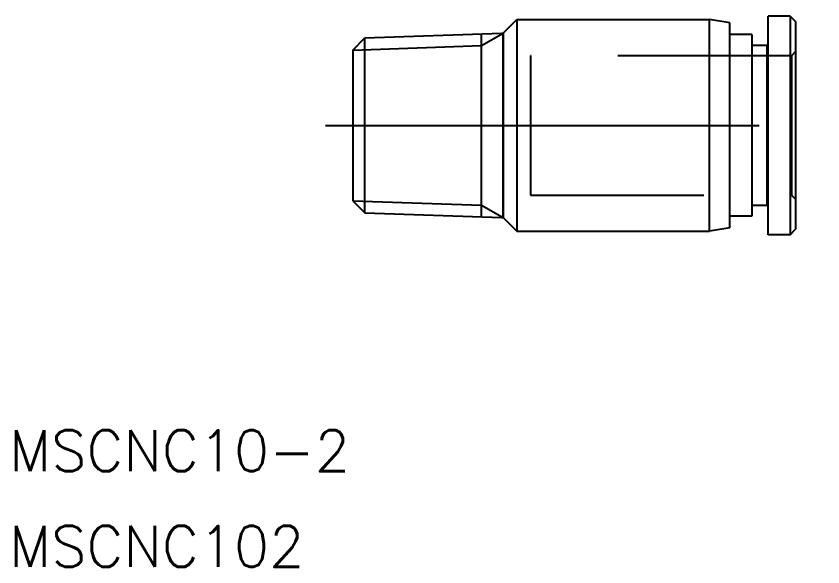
# Model space of a CAD drawing. Extents: x -80.1 to 11.2, y -32.3 to 10.
# Drawn here: x -80.1 to -21.1, y -32.3 to 8 of the extents above; entities that cross this region are included whole.
import ezdxf

# ---------------------------------------------------------------- set-up
doc = ezdxf.new("R2010")
doc.units = 0
doc.linetypes.add('CENTER', pattern=[50.8, 31.75, -6.35, 6.35, -6.35])
doc.linetypes.add('DASHED', pattern=[19.05, 12.7, -6.35])
doc.layers.get('0').update_dxf_attribs({"linetype": 'CONTINUOUS'})
doc.layers.add('CENTER', color=1, linetype='CENTER')
doc.styles.get("Standard").update_dxf_attribs({"font": 'txt.shx', "height": 3, "bigfont": 'bigfont.shx'})

msp = doc.modelspace()

# ---------------------------------------------------------------- linework, layer by layer
at = {"color": 7, "linetype": 'CONTINUOUS'}
for p, q in [((-44.515, 6.75), (-43.515, 7.75)), ((-43.515, 7.75), (-43.515, -7.75)), ((-43.515, 7.75), (-29.415, 7.75)), ((-29.415, -7.75), (-29.415, 7.75)), ((-27.915, 7.5), (-29.415, 7.75)), ((-25.115, -8), (-25.115, 8)), ((-23.515, 8), (-25.115, 8)), ((-23.515, 8), (-23.515, -8)), ((-23.515, 8), (-23.115, 7.6)), ((-27.915, -7.5), (-27.915, 7.5)), ((-23.115, 7.6), (-23.115, -7.6)), ((-54.628, 6.4), (-44.594, 6.75)), ((-46.088, -6.698), (-46.088, 6.698)), ((-44.594, 6.75), (-44.515, 6.75)), ((-44.515, -6.75), (-44.515, 6.75)), ((-44.515, 6.75), (-44.515, -6.75)), ((-26.315, 6.65), (-27.915, 6.65)), ((-26.315, 6.65), (-26.315, -6.65)), ((-55.515, 5.513), (-54.628, 6.4)), ((-54.628, -6.4), (-54.628, 6.4)), ((-25.215, 5.85), (-25.115, 5.95)), ((-55.515, 5.513), (-55.515, -5.513)), ((-25.215, 5.85), (-26.315, 5.85)), ((-25.215, 5.85), (-25.215, -5.85)), ((-55.515, -5.513), (-54.628, -6.4)), ((-25.215, -5.85), (-26.315, -5.85)), ((-25.215, -5.85), (-25.115, -5.95)), ((-54.628, -6.4), (-44.594, -6.75)), ((-44.594, -6.75), (-44.515, -6.75)), ((-44.515, -6.75), (-43.515, -7.75)), ((-26.315, -6.65), (-27.915, -6.65)), ((-27.915, -7.5), (-29.415, -7.75)), ((-23.515, -8), (-23.115, -7.6)), ((-43.515, -7.75), (-29.415, -7.75)), ((-23.515, -8), (-25.115, -8))]:
    msp.add_line(p, q, dxfattribs=at)
at = {"color": 3, "linetype": 'CONTINUOUS'}
for p, q in [((-46.088, 5.842), (-44.515, 6.75)), ((-55.515, 5.513), (-46.088, 5.842)), ((-55.515, -5.513), (-46.088, -5.842)), ((-46.088, -5.842), (-44.515, -6.75))]:
    msp.add_line(p, q, dxfattribs=at)
at = {"color": 3, "linetype": 'DASHED'}
for p, q in [((-23.115, 5.4), (-23.415, 5.1)), ((-23.415, 5.1), (-42.515, 5.1)), ((-42.515, 5.1), (-42.515, -5.1)), ((-23.415, 5.1), (-23.415, -5.1)), ((-42.515, -5.1), (-23.415, -5.1)), ((-23.415, -5.1), (-23.115, -5.4))]:
    msp.add_line(p, q, dxfattribs=at)
at = {"layer": 'CENTER', "color": 1, "linetype": 'CENTER'}
msp.add_line((-57.515, 0), (-21.115, 0), dxfattribs=at)

# ---------------------------------------------------------------- texts
at = {"color": 7, "linetype": 'CONTINUOUS'}
for s, p in [('MSCNC10-2', (-80.655, -25.309)), ('MSCNC102', (-80.655, -32.309))]:
    msp.add_text(s, height=3, dxfattribs=at).set_placement(p)

doc.saveas('drawing.dxf')
